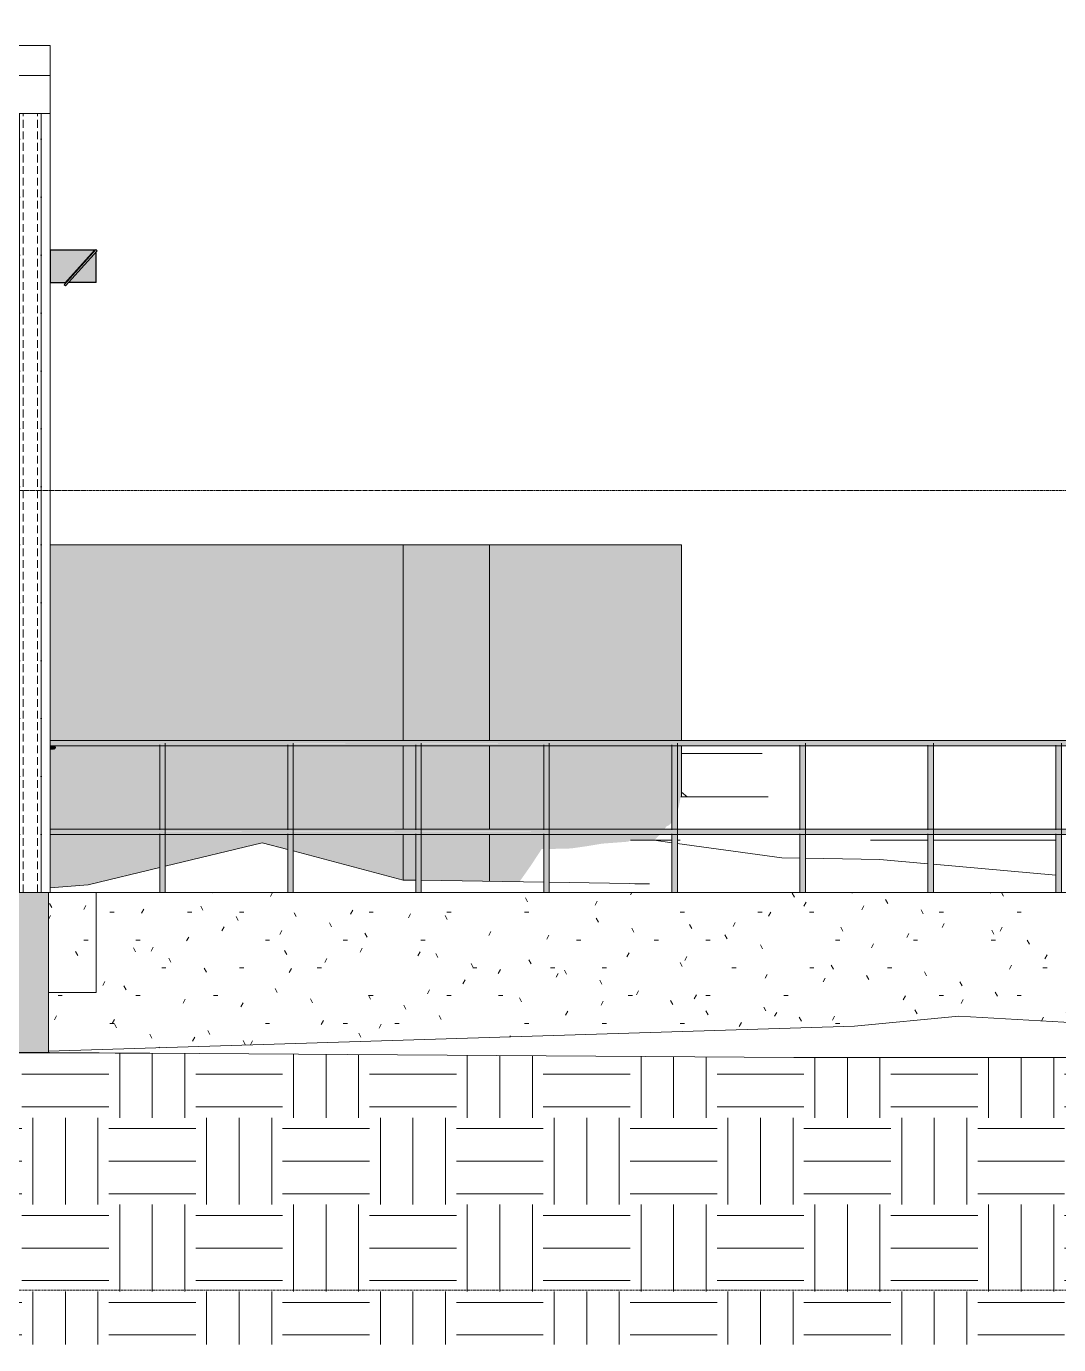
# Model space of a CAD drawing. Header units: inches. Extents: x 1352 to 6578, y -201 to 490.
# Drawn here: x 3561.1 to 3846.2, y -124.9 to 239.2 of the extents above; entities that cross this region are included whole.
import ezdxf

# ---------------------------------------------------------------- set-up
doc = ezdxf.new("R2010")
doc.units = ezdxf.units.IN
doc.header["$MEASUREMENT"] = 0
doc.linetypes.add('Aligning Line 1_8_', pattern=[0.25, 0.125, -0.125])
doc.linetypes.add('Grid Line 1_2_', pattern=[0.8749999999999999, 0.4999999999999999, -0.125, 0.125, -0.125])
for name, color, linetype, lineweight in [('A-DOOR', 31, 'Continuous', 13), ('A-FLOR-HRAL', 11, 'Continuous', 9), ('A-FLOR-LEVL', 51, 'Continuous', 9), ('A-ROOF', 132, 'Continuous', 13), ('A-ROOF-PATT', 132, 'Continuous', 9), ('A-WALL', 113, 'Continuous', 13), ('A-WALL-PATT', 111, 'Continuous', 13), ('C-TOPO', 7, 'Continuous', 9), ('E-LITE-EQPM', 33, 'Continuous', 9), ('G-ANNO-SYMB', 111, 'Aligning Line 1_8_', 9), ('S-FNDN', 32, 'Continuous', 13)]:
    doc.layers.add(name, color=color, linetype=linetype, lineweight=lineweight)

# ---------------------------------------------------------------- blocks, each defined once
blk = doc.blocks.new('Railing - Lapeyre - 1 1_2_ Post-V1-BUILDING SECTION - EAST_WEST - LOOKING SOUTH')
at = {"layer": 'A-FLOR-HRAL'}
h = blk.add_hatch(color=253, dxfattribs=at)
h.paths.add_polyline_path([(3599.008081191339, 16.75), (3598.994500212435, 41.23613976081136), (3598.422417159008, 40.711277338877), (3598.124964485651, 40.52376517988733), (3597.991040417812, 40.50000000000005), (3598.012558951013, 17.49999999999983), (3598.141037968014, 17.46919404129579), (3598.447439745564, 17.26938701276629), (3598.908426943608, 16.85170339853318)], flags=0)
h.paths.add_polyline_path([(3598.817877980752, -1.13242748511766e-13), (3599.008081191339, -1.13242748511766e-13), (3598.994500212438, 16.7361397608114), (3598.422417159009, 16.21127733887687), (3598.083804009049, 16.01258454748495), (3597.991040417812, 16), (3598.028414712318, -1.13242748511766e-13), (3598.77968473476, -1.13242748511766e-13)], flags=0)
h = blk.add_hatch(color=253, dxfattribs=at)
h.paths.add_polyline_path([(3599.008081191339, 16.75000000000136), (3599.42294830768, 17.28033008588949), (3599.48221196642, 17.49999999999983), (3599.477836257576, 40.60048094716156), (3599.32128863981, 40.87499999999971), (3599.008081191339, 41.23613443491868), (3599.008081191339, 16.93024560974993)], flags=0)
h.paths.add_polyline_path([(3599.179785192329, -1.13242748511766e-13), (3599.48221196642, -1.13242748511766e-13), (3599.449817889365, 16.16132272334477), (3599.32128863981, 16.37499999999983), (3599.008081191339, 16.73613443491871), (3599.041584411043, -1.13242748511766e-13)], flags=0)
at = {"layer": 'A-FLOR-HRAL', "color": 8}
for p, q in [((3597.986626192116, 40.74535959612896), (3597.986626192116, 17.2731297622027)), ((3599.486626192116, -1.13242748511766e-13), (3599.486626192116, 41.25000000000022)), ((3597.986626192116, 16.22687023779713), (3597.986626192116, -1.13242748511766e-13))]:
    blk.add_line(p, q, dxfattribs=at)
blk = doc.blocks.new('Railing - Lapeyre - 1 1_2_ Post-V2-BUILDING SECTION - EAST_WEST - LOOKING SOUTH')
at = {"layer": 'A-FLOR-HRAL'}
h = blk.add_hatch(color=253, dxfattribs=at)
h.paths.add_polyline_path([(3775.793416796445, 16.75), (3775.793416796447, 41.24999999999996), (3775.219535023135, 40.71966991411039), (3774.876701451403, 40.51463860830992), (3774.776376022922, 40.50000000000005), (3774.797894556122, 17.49999999999983), (3774.916891470295, 17.47444436971682), (3775.299915768343, 17.21389574958175), (3775.693762548718, 16.85170339852925)], flags=0)
h.paths.add_polyline_path([(3775.02580375329, -1.13242748511766e-13), (3775.793416796447, -1.13242748511766e-13), (3775.793416796445, 16.75), (3775.219535023134, 16.21966991411034), (3774.869139614158, 16.01258454748512), (3774.776376022922, 16), (3774.813750317428, -1.13242748511766e-13), (3774.916891470295, -1.13242748511766e-13)], flags=0)
h = blk.add_hatch(color=253, dxfattribs=at)
h.paths.add_polyline_path([(3775.793416796445, 16.75), (3776.208283912789, 17.28033008588949), (3776.267547571529, 17.49999999999983), (3776.231867432179, 40.66845839467245), (3776.10662424492, 40.87499999999971), (3775.793416796447, 41.24999999999996), (3775.793416796447, 16.86092037523065)], flags=0)
h.paths.add_polyline_path([(3776.252462018803, -1.13242748511766e-13), (3776.267547571529, -1.13242748511766e-13), (3776.231867432179, 16.16845839467214), (3776.10662424492, 16.37499999999983), (3775.793416796445, 16.75), (3775.826920016153, -1.13242748511766e-13), (3776.208283912789, -1.13242748511766e-13)], flags=0)
at = {"layer": 'A-FLOR-HRAL', "color": 8}
for p, q in [((3774.771961797225, 40.72687023779786), (3774.771961797225, 17.27312976220202)), ((3776.271961797226, -1.13242748511766e-13), (3776.271961797226, 41.25000000000022)), ((3774.771961797225, 16.22687023779747), (3774.771961797225, -1.13242748511766e-13))]:
    blk.add_line(p, q, dxfattribs=at)
blk = doc.blocks.new('Railing - Lapeyre - 1 1_2_ Post-V3-BUILDING SECTION - EAST_WEST - LOOKING SOUTH')
at = {"layer": 'A-FLOR-HRAL'}
for points in [[(4058.043422568451, -1.13242748511766e-13), (4058.649953764622, -1.13242748511766e-13), (4058.640704159825, 41.24056019924048), (4058.076071991311, 40.71966991411039), (4057.773428438469, 40.52555563028289), (4057.632912991096, 40.50000000000005), (4057.654431524297, 17.49999999999983), (4057.799627741079, 17.45993757247913), (4058.076071991311, 17.28033008588949), (4058.640704159825, 16.75943980075709), (4058.640704159825, 16.74056019924171), (4058.076071991311, 16.21966991411034), (4057.725676582334, 16.01258454748461), (4057.632912991096, 15.99138528229503), (4057.670287285602, -1.13242748511766e-13), (4057.908743699161, -1.13242748511766e-13)], [(4059.064820880965, -1.13242748511766e-13), (4059.124084539704, -1.13242748511766e-13), (4059.119708830861, 41.24999999999996), (4058.649953764622, 41.24999999999996), (4058.683456984327, -1.13242748511766e-13), (4059.04498484821, -1.13242748511766e-13)]]:
    blk.add_hatch(color=253, dxfattribs=at).paths.add_polyline_path(points, flags=0)
at = {"layer": 'A-FLOR-HRAL', "color": 8}
for p, q in [((4057.6284987654, 40.72687023779709), (4057.6284987654, 17.27312976220287)), ((4058.649953764621, 41.25000000000043), (4059.124084539702, 41.25000000000043)), ((4059.128498765399, -1.13242748511766e-13), (4059.128498765399, 41.25000000000022)), ((4057.6284987654, 16.22687023779662), (4057.6284987654, -1.13242748511766e-13))]:
    blk.add_line(p, q, dxfattribs=at)
blk = doc.blocks.new('Railing - Railing-1341484-BUILDING SECTION - EAST_WEST - LOOKING SOUTH')
at = {"layer": 'A-FLOR-HRAL'}
blk.add_hatch(color=253, dxfattribs=at).paths.add_polyline_path([(4058.649953764214, 41.25000000000008), (4058.61358569071, 41.62500000000042), (4058.514226265011, 41.89951905283839), (4058.3784987654, 42.00000000000008), (3567.640754074469, 41.97381009405984), (3567.640754074469, 41.25000000000008), (4050.976212355275, 41.25000000000008)], flags=0)
h = blk.add_hatch(color=253, dxfattribs=at)
h.paths.add_polyline_path([(3567.640754074469, 40.50000000000016), (3598.131555865186, 40.525555630283), (3598.465282076476, 40.74535959612907), (3599.00808119134, 41.25000000000008), (3567.640754074469, 41.24843539059685), (3567.640754074469, 40.52533923133995)], flags=0)
h.paths.add_polyline_path([(3634.36514831235, 41.25000000000008), (3599.02035024796, 41.2361296235071), (3599.426924586754, 40.71103543976863), (3599.48221196642, 40.50000000000016), (3633.488622986207, 40.525555630283), (3633.822349197496, 40.74535959612907), (3634.337986354545, 41.2222795216233)], flags=0)
h.paths.add_polyline_path([(3669.722215433389, 41.25000000000008), (3634.389686425611, 41.22225924701464), (3634.780015428703, 40.71966991411085), (3634.839279087442, 40.50000000000016), (3668.84569010723, 40.525555630283), (3669.17941631852, 40.74535959612907), (3669.681472496681, 41.20841928243487)], flags=0)
h.paths.add_polyline_path([(3705.079282554414, 41.25000000000008), (3669.759022603239, 41.20838887052192), (3670.137082549724, 40.7196699141105), (3670.196346208463, 40.50000000000016), (3704.202757228252, 40.525555630283), (3704.536483439542, 40.74535959612907), (3705.024958638804, 41.19455904324652)], flags=0)
h.paths.add_polyline_path([(3740.436349675423, 41.25000000000008), (3705.079282554414, 41.25000000000008), (3705.494149670744, 40.7196699141105), (3705.553413329484, 40.50000000000016), (3739.559824349272, 40.525555630283), (3739.893550560562, 40.74535959612907), (3740.368444780911, 41.18069880405817)], flags=0)
h.paths.add_polyline_path([(3775.793416796447, 41.25000000000008), (3740.436349675423, 41.25000000000008), (3740.851216791767, 40.71966991411212), (3740.910480450506, 40.50000000000016), (3774.916891470295, 40.525555630283), (3775.219535023135, 40.7196699141105), (3775.711930923034, 41.16683856486966)], flags=0)
h.paths.add_polyline_path([(3811.150483917471, 41.25000000000008), (3775.793416796447, 41.25000000000008), (3776.20828391279, 40.7196699141105), (3776.267547571529, 40.50000000000016), (3810.273958591318, 40.525555630283), (3810.586681105275, 40.72800013163705), (3811.055417065156, 41.1529783256814)], flags=0)
h.paths.add_polyline_path([(3844.42475629463, 40.50000000000016), (3845.631025712338, 40.525555630283), (3846.014378289954, 40.78637557205442), (3846.507551038482, 41.25000000000008), (3811.150483917471, 41.25000000000008), (3811.565351033812, 40.7196699141105), (3811.62461469255, 40.50000000000016), (3841.941837355275, 40.50000000000016)], flags=0)
h.paths.add_polyline_path([(3846.981681813572, 40.50000000000016), (3880.98809283336, 40.525555630283), (3881.358025181213, 40.7752838105226), (3881.864618159519, 41.25000000000008), (3846.507551038482, 41.25000000000008), (3846.922418154833, 40.7196699141105), (3846.981681813572, 40.51091546942782)], flags=0)
h.paths.add_polyline_path([(3917.22168528053, 41.25000000000008), (3881.864618159519, 41.25000000000008), (3882.279485275853, 40.7196699141105), (3882.338748934594, 40.50000000000016), (3916.345159954381, 40.525555630283), (3916.701672072466, 40.76419204899079), (3917.085875491508, 41.1113976081161)], flags=0)
h.paths.add_polyline_path([(3952.578752401567, 41.25000000000008), (3917.22168528053, 41.25000000000008), (3917.636552396877, 40.71966991411178), (3917.695816055616, 40.50000000000016), (3951.73140369669, 40.54171099653012), (3952.045318963726, 40.75310028745897), (3952.429361633644, 41.09753736892775)], flags=0)
h.paths.add_polyline_path([(3987.935819522591, 41.25000000000008), (3952.578752401567, 41.25000000000008), (3952.993619517898, 40.7196699141105), (3953.052883176638, 40.50000000000016), (3987.078806805564, 40.53635994322752), (3987.388965854983, 40.74200852592707), (3987.772847775767, 41.08367712973941)], flags=0)
h.paths.add_polyline_path([(4023.292886643603, 41.25000000000008), (3987.935819522591, 41.25000000000008), (3988.35068663892, 40.7196699141105), (3988.40995029766, 40.50000000000016), (4022.426209914434, 40.53100888992491), (4022.732612746236, 40.73091676439542), (4023.116333917879, 41.06981689055097)], flags=0)
h.paths.add_polyline_path([(4056.567159020766, 40.50000000000016), (4057.773613023306, 40.52565783662231), (4058.076259637493, 40.71982500286361), (4058.459750554035, 41.05588571617317), (4058.526513954407, 41.25000000000008), (4023.292886643603, 41.25000000000008), (4023.707753759942, 40.7196699141105), (4023.767017418681, 40.50000000000016), (4050.976212355275, 40.50000000000016)], flags=0)
h.paths.add_polyline_path([(4058.45982006, 41.05595665136246), (4058.640704159825, 41.25000000000008), (4058.526513954407, 41.25000000000008)], flags=0)
h = blk.add_hatch(color=253, dxfattribs=at)
h.paths.add_polyline_path([(3599.00808119134, 16.75000000000011), (3598.434199418026, 17.2803300858896), (3598.131555865186, 17.47444436971693), (3597.986344703821, 17.49999999999994), (3567.640754074469, 17.47381009405978), (3567.640754074469, 16.75000000000011), (3598.884641381122, 16.75000000000011)], flags=0)
h.paths.add_polyline_path([(3634.365148312348, 16.75000000000011), (3633.791266539046, 17.2803300858896), (3633.488622986209, 17.47444436971574), (3633.343411824842, 17.49999999999994), (3599.481893490938, 17.46899111007502), (3599.473849445687, 17.39086170652723), (3599.311084794842, 17.11195629090582), (3599.00808119134, 16.75000000000011), (3634.241708502139, 16.75000000000011)], flags=0)
h.paths.add_polyline_path([(3669.722215433387, 16.75000000000011), (3669.14833366007, 17.2803300858896), (3668.84569010723, 17.47444436971693), (3668.700478945866, 17.49999999999994), (3634.838648105423, 17.46364005677276), (3634.826996878678, 17.38235011941014), (3634.658047968683, 17.09904028246001), (3634.365148312348, 16.75000000000011), (3669.598775623167, 16.75000000000011)], flags=0)
h.paths.add_polyline_path([(3705.079282554413, 16.75000000000011), (3704.505400781093, 17.2803300858896), (3704.135425120481, 17.49273413718396), (3704.057546066887, 17.49999999999994), (3670.195402719908, 17.45828900347032), (3670.180144311668, 17.3738385322934), (3670.005011142514, 17.08612427401368), (3669.722215433387, 16.75000000000011), (3704.95584274419, 16.75000000000011)], flags=0)
h.paths.add_polyline_path([(3710.41287030067, 16.75000000000011), (3740.436349675421, 16.75000000000011), (3739.862467902113, 17.2803300858896), (3739.49921261621, 17.49090864716493), (3739.465743631438, 17.49999999999977), (3705.553413329484, 17.47444436971693), (3705.533291744657, 17.36532694517649), (3705.351974316348, 17.07320826556753), (3705.079282554413, 16.75000000000011), (3706.271171729478, 16.75000000000011)], flags=0)
h.paths.add_polyline_path([(3775.793416796446, 16.75000000000011), (3775.219535023135, 17.2803300858896), (3774.863000111941, 17.48908315714572), (3774.771680308931, 17.49999999999994), (3740.910480450506, 17.47444436971693), (3740.886439177649, 17.3568153580594), (3740.749557123899, 17.12500000000028), (3740.436349675421, 16.75000000000011), (3775.66997698623, 16.75000000000011)], flags=0)
h.paths.add_polyline_path([(3811.150483917469, 16.75000000000011), (3810.576602144157, 17.2803300858896), (3810.22678760767, 17.48725766712669), (3810.128747429952, 17.49999999999994), (3776.267547571529, 17.47444436971693), (3776.23958661064, 17.34830377094232), (3776.106624244921, 17.12500000000028), (3775.793416796446, 16.75000000000011), (3811.027044107253, 16.75000000000011)], flags=0)
h.paths.add_polyline_path([(3846.507551038481, 16.75000000000011), (3845.933669265177, 17.2803300858896), (3845.590575103399, 17.48543217710766), (3845.485814550973, 17.49999999999994), (3811.62461469255, 17.47444436971693), (3811.59273404363, 17.33979218382524), (3811.463691365941, 17.12500000000028), (3811.150483917469, 16.75000000000011), (3846.38411122827, 16.75000000000011)], flags=0)
h.paths.add_polyline_path([(3881.864618159519, 16.75000000000011), (3881.290736386202, 17.2803300858896), (3880.954362599129, 17.48360668708863), (3880.842881671996, 17.49999999999994), (3846.981681813572, 17.47444436971693), (3846.94588147662, 17.33128059670815), (3846.820758486966, 17.12500000000028), (3846.507551038481, 16.75000000000011), (3881.741178349298, 16.75000000000011)], flags=0)
h.paths.add_polyline_path([(3894.200431105275, 16.75000000000011), (3917.221685280527, 16.75000000000011), (3916.647803507221, 17.2803300858896), (3916.318150094859, 17.48178119706943), (3916.199948793017, 17.49999999999994), (3882.338748934594, 17.47444436971693), (3882.29902890961, 17.32276900959124), (3882.177825607984, 17.12500000000028), (3881.864618159519, 16.75000000000011), (3883.748712355275, 16.75000000000011)], flags=0)
h.paths.add_polyline_path([(3952.578752401566, 16.75000000000011), (3952.004870628246, 17.2803300858896), (3951.68193759059, 17.47995570705023), (3951.55701591404, 17.49999999999994), (3917.695816055616, 17.47444436971693), (3917.652176342601, 17.31425742247415), (3917.534892729008, 17.12500000000028), (3917.221685280527, 16.75000000000011), (3952.455312591343, 16.75000000000011)], flags=0)
h.paths.add_polyline_path([(3987.93581952259, 16.75000000000011), (3987.337861186085, 17.29747996925101), (3987.04572508632, 17.47813021703137), (3986.914083035063, 17.49999999999994), (3953.052883176638, 17.47444436971693), (3953.005323775591, 17.30574583535707), (3952.891959850027, 17.12500000000028), (3952.578752401566, 16.75000000000011), (3987.812379712366, 16.75000000000011)], flags=0)
h.paths.add_polyline_path([(4023.292886643601, 16.75000000000011), (4022.706883011342, 17.28896456023164), (4022.409512582048, 17.47630472701217), (4022.271150156083, 17.49999999999994), (3988.40995029766, 17.47444436971693), (3988.358471208582, 17.29723424824033), (3988.249026971048, 17.12500000000028), (3987.93581952259, 16.75000000000011), (4023.169446833384, 16.75000000000011)], flags=0)
h.paths.add_polyline_path([(4056.202243605275, 16.75000000000011), (4058.640704159825, 16.7594398007572), (4058.075827281221, 17.28044916988466), (4057.773230296585, 17.47447924059508), (4057.628217277106, 17.49999999999994), (4023.767017418681, 17.47444436971693), (4023.762641709838, 17.39951905283851), (4023.606094092072, 17.12500000000028), (4023.292886643601, 16.75000000000011), (4050.976212355275, 16.75000000000011)], flags=0)
h = blk.add_hatch(color=253, dxfattribs=at)
h.paths.add_polyline_path([(3567.640754074469, 16.00000000000011), (3598.131555865186, 16.02555563028312), (3598.434199418026, 16.21966991411045), (3599.00808119134, 16.75000000000011), (3567.640754074469, 16.74843539059696), (3567.640754074469, 16.02533923134007)], flags=0)
h.paths.add_polyline_path([(3634.365148312349, 16.75000000000011), (3599.020350247958, 16.73612962350722), (3599.426924586754, 16.21103543976858), (3599.48221196642, 16.00000000000011), (3633.488622986207, 16.02555563028312), (3633.791266539046, 16.21966991411045), (3634.337986354544, 16.72227952162342)], flags=0)
h.paths.add_polyline_path([(3669.722215433387, 16.75000000000011), (3634.389686425612, 16.72225924701467), (3634.780015428702, 16.21966991411045), (3634.839279087442, 16.00000000000011), (3668.84569010723, 16.02555563028312), (3669.14833366007, 16.21966991411045), (3669.681472496681, 16.70841928243498)], flags=0)
h.paths.add_polyline_path([(3704.057546066887, 16.00000000000011), (3704.202757228251, 16.02555563028312), (3704.505400781092, 16.21966991411045), (3705.079282554413, 16.75000000000011), (3669.759022603239, 16.70838887052195), (3670.137082549724, 16.21966991411045), (3670.196346208463, 16.00000000000011), (3703.669171790169, 16.00000000000011)], flags=0)
h.paths.add_polyline_path([(3740.436349675422, 16.75000000000011), (3705.079282554413, 16.75000000000011), (3705.494149670744, 16.21966991411045), (3705.553413329484, 16.00000000000011), (3739.559824349272, 16.02555563028312), (3739.862467902112, 16.21966991411045), (3740.368444780911, 16.68069880405829)], flags=0)
h.paths.add_polyline_path([(3769.805053711023, 16.00000000000011), (3774.916891470295, 16.02555563028312), (3775.219535023135, 16.21966991411045), (3775.793416796446, 16.75000000000011), (3740.436349675422, 16.75000000000011), (3740.851216791767, 16.21966991411301), (3740.910480450506, 16.00000000000011), (3764.033473516061, 16.00000000000011)], flags=0)
h.paths.add_polyline_path([(3810.179877873481, 16.00000000000011), (3810.409273852008, 16.10048094716171), (3810.862515373458, 16.46553975977065), (3811.15048391747, 16.75000000000011), (3775.793416796446, 16.75000000000011), (3776.20828391279, 16.21966991411045), (3776.267547571529, 16.00000000000011), (3810.128747429952, 16.00000000000011)], flags=0)
h.paths.add_polyline_path([(3846.507551038481, 16.75000000000011), (3811.15048391747, 16.75000000000011), (3811.565351033811, 16.21966991411045), (3811.62461469255, 16.00000000000011), (3845.631025712338, 16.02555563028312), (3846.014378289953, 16.28637557205428), (3846.398903207265, 16.63911808649317)], flags=0)
h.paths.add_polyline_path([(3881.864618159519, 16.75000000000011), (3846.507551038481, 16.75000000000011), (3846.922418154833, 16.21966991411045), (3846.981681813572, 16.00000000000011), (3880.98809283336, 16.02555563028312), (3881.358025181213, 16.27528381052246), (3881.742389349401, 16.62525784730456)], flags=0)
h.paths.add_polyline_path([(3917.221685280528, 16.75000000000011), (3881.864618159519, 16.75000000000011), (3882.279485275853, 16.21966991411045), (3882.338748934594, 16.00000000000011), (3916.345159954381, 16.02555563028312), (3916.701672072466, 16.26419204899065), (3917.085875491508, 16.6113976081163)], flags=0)
h.paths.add_polyline_path([(3952.578752401566, 16.75000000000011), (3917.221685280528, 16.75000000000011), (3917.636552396877, 16.21966991411164), (3917.695816055616, 16.00000000000011), (3951.73140369669, 16.04171099653007), (3952.045318963726, 16.25310028745883), (3952.429361633644, 16.59753736892787)], flags=0)
h.paths.add_polyline_path([(3987.93581952259, 16.75000000000011), (3952.578752401566, 16.75000000000011), (3952.993619517898, 16.21966991411045), (3953.052883176638, 16.00000000000011), (3987.078806805564, 16.03635994322746), (3987.388965854983, 16.24200852592702), (3987.772847775767, 16.58367712973961)], flags=0)
h.paths.add_polyline_path([(4023.292886643602, 16.75000000000011), (3987.93581952259, 16.75000000000011), (3988.35068663892, 16.21966991411045), (3988.40995029766, 16.00000000000011), (4022.426209914434, 16.03100888992503), (4022.732612746236, 16.23091676439537), (4023.116333917877, 16.56981689055118)], flags=0)
h.paths.add_polyline_path([(4057.628217277106, 16.00000000000011), (4057.773613023306, 16.02565783662225), (4058.076259637493, 16.21982500286355), (4058.640704159825, 16.74056019924182), (4058.640704159825, 16.75000000000011), (4023.292886643602, 16.75000000000011), (4023.707753759942, 16.21966991411045), (4023.767017418681, 16.00000000000011), (4040.524493605275, 16.00000000000011)], flags=0)
at = {"layer": 'A-FLOR-HRAL', "color": 8}
for p, q in [((4058.3784987654, 42.00000000000008), (3567.640754074469, 42.00000000000008)), ((3567.640754074469, 40.50000000000016), (4058.3784987654, 40.50000000000016)), ((4058.3784987654, 17.49999999999994), (3567.640754074469, 17.49999999999994)), ((3567.640754074469, 16.00000000000011), (4058.3784987654, 16.00000000000011))]:
    blk.add_line(p, q, dxfattribs=at)
blk.add_ellipse((4058.378498765399, 41.24999999999999), major_axis=(0, 0.75), ratio=0.3619399989626497, start_param=4.712388980384685, end_param=6.283185307179588, dxfattribs=at)
for name, p in [('Railing - Lapeyre - 1 1_2_ Post-V1-BUILDING SECTION - EAST_WEST - LOOKING SOUTH', (0, 0)), ('Railing - Lapeyre - 1 1_2_ Post-V1-BUILDING SECTION - EAST_WEST - LOOKING SOUTH', (35.35706712102179, 0)), ('Railing - Lapeyre - 1 1_2_ Post-V1-BUILDING SECTION - EAST_WEST - LOOKING SOUTH', (70.71413424204316, 0)), ('Railing - Lapeyre - 1 1_2_ Post-V1-BUILDING SECTION - EAST_WEST - LOOKING SOUTH', (106.0712013630645, 0)), ('Railing - Lapeyre - 1 1_2_ Post-V1-BUILDING SECTION - EAST_WEST - LOOKING SOUTH', (141.4282684840866, 0)), ('Railing - Lapeyre - 1 1_2_ Post-V2-BUILDING SECTION - EAST_WEST - LOOKING SOUTH', (0, 0)), ('Railing - Lapeyre - 1 1_2_ Post-V2-BUILDING SECTION - EAST_WEST - LOOKING SOUTH', (35.35706712102247, 0)), ('Railing - Lapeyre - 1 1_2_ Post-V2-BUILDING SECTION - EAST_WEST - LOOKING SOUTH', (70.71413424204384, 0)), ('Railing - Lapeyre - 1 1_2_ Post-V1-BUILDING SECTION - EAST_WEST - LOOKING SOUTH', (282.8565369681734, 0)), ('Railing - Lapeyre - 1 1_2_ Post-V1-BUILDING SECTION - EAST_WEST - LOOKING SOUTH', (318.2136040891955, 0)), ('Railing - Lapeyre - 1 1_2_ Post-V2-BUILDING SECTION - EAST_WEST - LOOKING SOUTH', (176.7853356051094, 0)), ('Railing - Lapeyre - 1 1_2_ Post-V2-BUILDING SECTION - EAST_WEST - LOOKING SOUTH', (212.1424027261314, 0)), ('Railing - Lapeyre - 1 1_2_ Post-V2-BUILDING SECTION - EAST_WEST - LOOKING SOUTH', (247.4994698471528, 0)), ('Railing - Lapeyre - 1 1_2_ Post-V3-BUILDING SECTION - EAST_WEST - LOOKING SOUTH', (0, 0))]:
    blk.add_blockref(name, p)
blk = doc.blocks.new('Door-Passage-Single-Flush - 36_ x 80_-1396074-BUILDING SECTION - EAST_WEST - LOOKING SOUTH')
at = {"layer": 'A-DOOR', "lineweight": 9}
for points in [[(3567.966796730932, 40.00000000000014), (3568.136817066593, 40.00000000000014), (3568.136817066593, 40.39370078740171), (3567.640754074468, 40.36376679088082), (3567.640754074468, 40.00000000000014)], [(3568.276011314859, 40.00000000000014), (3568.347082489315, 40.04240993676464), (3568.388701687585, 40.17398382782574), (3568.471513231749, 40.29567904431454), (3568.625470985845, 40.38028575838166), (3568.228914003168, 40.35583177520593), (3568.136817066593, 40.34095488337988), (3568.136817066593, 40.00000000000014), (3568.268893970295, 40.00000000000014)], [(3568.727368247697, 39.60629921259849), (3568.871871252353, 39.64431267869651), (3569.021557569354, 39.74897933539376), (3569.107654006078, 39.89810273814865), (3569.107654006078, 40.10189726185155), (3568.924218641396, 40.34095488337988), (3568.625470985845, 40.38028575838166), (3568.448979751166, 40.27838849653017), (3568.347082489315, 40.10189726185155), (3568.386413364316, 39.80314960629914), (3568.625470985845, 39.61971424161862)], [(3567.640754074468, 39.60629921259849), (3568.136817066593, 39.61971424161862), (3568.136817066593, 40.00000000000014), (3567.640754074468, 39.95720315002254), (3567.640754074468, 39.61407992943006)], [(3568.512315931547, 39.61228041950019), (3568.548827658098, 39.61971424161862), (3568.530517853996, 39.65904511662032), (3568.347082489315, 39.89810273814865), (3568.333667460295, 40.00000000000014), (3568.136817066593, 40.00000000000014), (3568.136817066593, 39.61971424161862), (3568.299619035449, 39.63274687728824), (3568.477264769767, 39.61375537145818)]]:
    blk.add_hatch(color=254, dxfattribs=at).paths.add_polyline_path(points, flags=0)
at = {"layer": 'A-DOOR', "color": 8, "lineweight": 9}
for p, q in [((3568.136817066593, 40.39370078740171), (3567.640754074468, 40.39370078740171)), ((3567.640754074468, 39.60629921259849), (3568.136817066593, 39.60629921259849))]:
    blk.add_line(p, q, dxfattribs=at)
at = {"layer": 'A-DOOR', "color": 8, "lineweight": 9, "flags": 128}
for points in [[(3568.136817066593, 40.39370078740171), (3568.160432815128, 40.39370078740171), (3568.184010783504, 40.39370078740171), (3568.207513252, 40.39370078740171), (3568.23090262168, 40.39370078740171), (3568.254141474543, 40.39370078740171), (3568.277192633381, 40.39370078740171), (3568.300019221258, 40.39370078740171), (3568.3225847205, 40.39370078740171), (3568.344853031126, 40.39370078740171), (3568.366788528587, 40.39370078740171), (3568.388356120766, 40.39370078740171), (3568.409521304118, 40.39370078740171), (3568.430250218863, 40.39370078740171), (3568.450509703161, 40.39370078740171), (3568.470267346157, 40.39370078740171), (3568.489491539839, 40.39370078740171), (3568.508151529597, 40.39370078740171), (3568.526217463427, 40.39370078740171), (3568.54366043969, 40.39370078740171), (3568.560452553345, 40.39370078740171), (3568.576566940592, 40.39370078740171), (3568.591977821849, 40.39370078740171), (3568.606660542993, 40.39370078740171), (3568.620591614803, 40.39370078740171)], [(3568.774499037967, 40.39086954167476), (3568.790091951088, 40.38867215880944), (3568.805584519662, 40.38585298340223), (3568.820951958887, 40.38241652553248), (3568.836169684139, 40.3783682827997), (3568.851213350301, 40.37371473152857), (3568.866058890718, 40.36846331640868), (3568.880682555691, 40.36262243858388)], [(3569.040597231963, 40.2385118726944), (3569.049884613169, 40.22579527010745), (3569.05865603699, 40.21271744325537), (3569.06689747102, 40.19929931387128), (3569.074595730721, 40.18556234810009), (3569.081738500521, 40.17152852215636), (3569.088314353512, 40.15722028716786), (3569.09431276973, 40.14266053325872)], [(3569.108752145381, 40.09770687072941), (3569.112354311646, 40.08237742751641), (3569.115340582337, 40.06691619799238), (3569.117706180054, 40.0513479168261), (3569.119447320349, 40.03569748994661), (3569.120561217765, 40.01998995469845), (3569.121046090306, 40.00425043978677), (3569.121069035098, 40.00000000000014)], [(3568.637164573098, 39.60629921259849), (3568.624219988784, 39.60629921259849), (3568.61049566377, 39.60629921259849), (3568.596013554045, 39.60629921259849), (3568.580796827897, 39.60629921259849), (3568.564869828842, 39.60629921259849), (3568.548258036681, 39.60629921259849), (3568.530988026736, 39.60629921259849), (3568.513087427341, 39.60629921259849), (3568.494584875635, 39.60629921259849), (3568.475509971754, 39.60629921259849), (3568.455893231476, 39.60629921259849), (3568.4357660374, 39.60629921259849), (3568.415160588743, 39.60629921259849), (3568.394109849828, 39.60629921259849), (3568.372647497345, 39.60629921259849), (3568.350807866481, 39.60629921259849), (3568.328625895987, 39.60629921259849), (3568.306137072282, 39.60629921259849), (3568.283377372687, 39.60629921259849), (3568.260383207868, 39.60629921259849), (3568.237191363582, 39.60629921259849), (3568.213838941833, 39.60629921259849), (3568.190363301514, 39.60629921259849), (3568.166801998641, 39.60629921259849), (3568.143192726274, 39.60629921259849), (3568.136817066593, 39.60629921259849)], [(3568.96588012039, 39.68677101573385), (3568.953163517804, 39.67748363452728), (3568.940085690951, 39.66871221070568), (3568.926667561567, 39.66047077667599), (3568.912930595796, 39.65277251697461), (3568.898896769852, 39.64562974717472), (3568.884588534864, 39.63905389418449), (3568.870028780955, 39.63305547796588)], [(3569.08999068628, 39.84668569200457), (3569.083569689908, 39.83230729721831), (3569.076578847215, 39.81819717498382), (3569.069029342058, 39.80437789848685), (3569.060933252032, 39.79087157562182), (3569.052303529156, 39.77769981362408), (3569.043153979147, 39.76488368450313), (3569.03349923933, 39.75244369133137)], [(3569.121069035098, 40.00000000000014), (3569.12075411646, 39.98425616764308), (3569.119809864351, 39.96853752205948), (3569.118237789371, 39.95286920972896), (3569.116040406505, 39.93727629660873), (3569.113221231098, 39.92178372803355), (3569.109784773229, 39.9064162888084)]]:
    blk.add_lwpolyline(points, dxfattribs=at)
at = {"layer": 'A-DOOR', "color": 8, "lineweight": 9}
for start, end in [(0, 180), (180, 0)]:
    blk.add_arc((3568.727368247696, 40.00000000000002), 0.3937007874014853, start, end, dxfattribs=at)
blk = doc.blocks.new('Pathway_Cooper_Streetworks_WKP_Pak_Glass - Pathway_Cooper_Streetworks_WKP_Pak_Glass-V6-BUILDING SECTION - EAST_WEST - LOOKING SOUTH')
at = {"layer": 'E-LITE-EQPM'}
for color, points in [(10, [(3567.640754074469, 168.3368862343917), (3571.780640400868, 168.3368862343918), (3571.872087686617, 168.4384487343916), (3567.742316574466, 168.4384487343916), (3567.742316574466, 177.3603237343918), (3579.905380019337, 177.3603237343918), (3579.996827305086, 177.4618862343918), (3567.640754074469, 177.4618862343918), (3567.640754074469, 168.4384487343916)]), (10, [(3571.872087686617, 168.4384487343916), (3579.905380019337, 177.3603237343918), (3567.742316574466, 177.3603237343918), (3567.742316574466, 168.4384487343916), (3571.735512322588, 168.4384487343916)]), (10, [(3571.936349345075, 167.5238689064912), (3580.682757065775, 177.2377387808993), (3580.321185053906, 177.56329968269), (3571.574777333207, 167.849429808282)]), (10, [(3571.864214558107, 168.1708824125131), (3580.031747829007, 177.2418470784583), (3579.903045593489, 177.3577310918299), (3571.735512322588, 168.2867664258839)]), (8, [(3580.390754074466, 168.4384487343916), (3580.390754074466, 176.8278430904169), (3580.335739774833, 176.8523370347162), (3572.75984072095, 168.4384487343916), (3580.031747829007, 168.4384487343916)])]:
    blk.add_hatch(color=color, dxfattribs=at).paths.add_polyline_path(points, flags=0)
at = {"layer": 'E-LITE-EQPM', "color": 8}
for p, q in [((3579.996827305086, 177.4618862343917), (3567.640754074465, 177.4618862343917)), ((3567.742316574466, 177.3603237343917), (3567.742316574466, 168.4384487343915)), ((3579.905380019337, 177.3603237343917), (3567.742316574466, 177.3603237343917)), ((3567.742316574466, 168.4384487343915), (3567.742316574466, 177.3603237343917)), ((3567.742316574466, 177.3603237343917), (3579.905380019337, 177.3603237343917)), ((3580.321185053906, 177.5632996826899), (3571.574777333206, 167.8494298082822)), ((3579.903045593489, 177.3577310918298), (3571.735512322588, 168.2867664258838)), ((3571.936349345075, 167.5238689064911), (3580.682757065774, 177.2377387808988)), ((3580.031747829007, 177.241847078459), (3579.903045593489, 177.3577310918298)), ((3579.905380019337, 177.3603237343917), (3579.996827305086, 177.4618862343917)), ((3580.290754074466, 176.8023753529013), (3580.290754074466, 168.5384487343915)), ((3580.682757065774, 177.2377387808988), (3580.321185053906, 177.5632996826899)), ((3580.390754074466, 176.8278430904167), (3580.335739774832, 176.852337034716)), ((3580.390754074466, 176.8278430904167), (3580.335739774832, 176.852337034716)), ((3580.390754074466, 168.4384487343915), (3580.390754074466, 176.8278430904167)), ((3580.390754074466, 168.4384487343915), (3580.390754074466, 176.8278430904167)), ((3567.640754074465, 168.3368862343915), (3571.780640400868, 168.3368862343915)), ((3567.742316574466, 168.4384487343915), (3571.872087686617, 168.4384487343915)), ((3571.872087686617, 168.4384487343915), (3567.742316574466, 168.4384487343915)), ((3571.574777333206, 167.8494298082822), (3571.936349345075, 167.5238689064911)), ((3571.735512322588, 168.2867664258838), (3571.864214558106, 168.170882412513)), ((3572.75984072095, 168.4384487343915), (3580.390754074466, 168.4384487343915)), ((3572.759840720949, 168.4384487343915), (3580.390754074466, 168.4384487343915)), ((3580.290754074466, 168.5384487343915), (3572.849881125379, 168.5384487343915))]:
    blk.add_line(p, q, dxfattribs=at)

msp = doc.modelspace()

# ---------------------------------------------------------------- hatches: boundary and pattern name
at = {"layer": 'A-ROOF-PATT'}
h = msp.add_hatch(dxfattribs=at)
h.set_pattern_fill('FP_6', color=9, style=0, pattern_type=2)
h.set_pattern_definition([(90, (0, 464.157), (-16.082, 9.847384911943867e-16), [])])
h.paths.add_polyline_path([(1585.45325386445, 224.2767135878833), (3105.453253654427, 224.2767135878833), (3105.453253654427, 225.6378001292838), (3567.640754074469, 225.6378001292838), (3567.640754074468, 233.9036285798037), (3358.640754074464, 233.9036285798037), (3358.640754074464, 239.2107167959499), (1797.203253864453, 239.2107167959499), (1797.203253864453, 237.6348850051486), (1799.20325386445, 237.6348850051486), (1799.203253864453, 226.4124579018224), (1739.781378864453, 226.4124579018224), (1739.781378864453, 237.6348850051484), (1741.781378864452, 237.6348850051486), (1741.781378864452, 239.2107167959499), (1585.45325386445, 239.2107167959499), (1585.45325386445, 225.6378001292838)], flags=0)
at = {"layer": 'A-WALL-PATT', "lineweight": 9}
h = msp.add_hatch(dxfattribs=at)
h.set_pattern_fill('FP_9', color=9, style=0, pattern_type=2)
h.set_pattern_definition([(90, (3085.203, 0), (-16, 9.797174393178826e-16), [16, 0, 0, 0]), (90, (3079.203, 0), (-16, 9.797174393178826e-16), [16, 0, 0, 0]), (90, (3080.203, 0), (-16, 9.797174393178826e-16), [2.143, -13.857]), (90, (3074.203, 0), (-16, 9.797174393178826e-16), [16, 0, 0, 0]), (90, (3080.203, 3.214), (-16, 9.797174393178826e-16), [2.143, -13.857]), (90, (3080.203, 6.428999999999999), (-16, 9.797174393178826e-16), [2.143, -13.857]), (90, (3080.203, 9.642999999999999), (-16, 9.797174393178826e-16), [2.143, -13.857]), (90, (3080.203, 12.857), (-16, 9.797174393178826e-16), [2.143, -13.857]), (90, (3084.203, 0), (-16, 9.797174393178826e-16), [2.143, -13.857]), (90, (3084.203, 3.214), (-16, 9.797174393178826e-16), [2.143, -13.857]), (90, (3084.203, 6.428999999999999), (-16, 9.797174393178826e-16), [2.143, -13.857]), (90, (3084.203, 9.642999999999999), (-16, 9.797174393178826e-16), [2.143, -13.857]), (90, (3084.203, 12.857), (-16, 9.797174393178826e-16), [2.143, -13.857])])
h.paths.add_polyline_path([(3556.765754074468, 0), (3567.640754074469, 0), (3567.640754074469, 215.1355217306456), (3556.765754074468, 215.1355217306456), (3556.765754074468, 16.07648459612914)], flags=0)
h = msp.add_hatch(dxfattribs=at)
h.set_pattern_fill('FP_11', color=9, style=0, pattern_type=2)
h.set_pattern_definition([(0, (2911.165, 132.759), (28.637, 7.68), [1.181, -20.297, 1.181, -20.297, -114.549]), (0, (2911.165, 132.759), (28.637, 7.68), [-42.956, 1.181, -41.775, 1.181, -20.297, -50.115]), (0, (2911.165, 132.759), (28.637, 7.68), [-107.39, 1.181, -13.137, 1.181, -34.615]), (118.289, (2921.904, 136.599), (-20.51911104622139, 22.76438845813424), [1.246, -21.413, 1.246, -21.413, -120.851]), (118.289, (2921.904, 136.599), (-20.51911104622139, 22.76438845813424), [-45.319, 1.246, -44.073, 1.246, -21.413, -52.872]), (118.289, (2921.904, 136.599), (-20.51911104622139, 22.76438845813424), [-113.298, 1.246, -13.86, 1.246, -36.52]), (241.711, (2925.484, 151.959), (-8.11792816392457, -30.44483500243285), [1.246, -21.413, 1.246, -142.264]), (241.711, (2925.484, 151.959), (-8.11792816392457, -30.44483500243285), [-23.906, -21.413, 1.246, -44.073, -75.532]), (241.711, (2925.484, 151.959), (-8.11792816392457, -30.44483500243285), [-90.63799999999999, 1.246, -21.413, 1.246, -51.626]), (241.711, (2925.484, 151.959), (-8.11792816392457, -30.44483500243285), [-114.544, -13.86, 1.246, -36.52])])
h.paths.add_polyline_path([(3567.203254074466, -43.87875080108642), (3789.862792968843, -36.92362689971923), (3818.625732421967, -34.13322830200195), (3955.262329101654, -42.16747570037841), (3974.166137695404, -34.04375839233415), (4039.017333984467, -29.58968353271484), (4061.114431911674, -26.81323115204753), (4061.114431911674, 0), (3567.203254074466, 0), (3567.203254074466, -36.92362689971923)], flags=0)
at = {"layer": 'C-TOPO'}
h = msp.add_hatch(dxfattribs=at)
h.set_pattern_fill('FP_10', color=8, style=0, pattern_type=2)
h.set_pattern_definition([(0, (2839.867, 132.759), (24, 24), [24, -24]), (0, (2839.867, 141.759), (24, 24), [24, -24]), (0, (2839.867, 150.759), (24, 24), [24, -24]), (90, (2842.867, 153.759), (-24, 24), [24, -24]), (90, (2851.867, 153.759), (-24, 24), [24, -24]), (90, (2860.867, 153.759), (-24, 24), [24, -24])])
h.paths.add_polyline_path([(3579.357267782756, -124.8885154038709), (4124.138243605275, -124.8885154038709), (4124.138243605275, -45.59872754018385), (3773.092583916206, -45.59872754018385), (3595.212763662013, -44.36050692047626), (3557.203254074466, -44.33781745608331), (3503.065054932553, -44.43470482795208), (3490.532041615764, -44.09835571565326), (3238.220391563759, -44.09835571565326), (3219.211789483488, -45.30244034718191), (3212.453253864445, -43.83700306025099), (3212.453253864445, -83.99999999999999), (3225.453253864446, -83.99999999999999), (3225.453253864446, -95.99999999999999), (3212.453253864445, -95.99999999999999), (3212.453253864445, -124.8885154038709), (3567.203254074465, -124.8885154038709)], flags=0)
at = {"layer": 'S-FNDN'}
h = msp.add_hatch(color=7, dxfattribs=at)
h.paths.add_polyline_path([(3567.640754074469, 1.305486087231656), (3578.189208984462, 2.149806082248858), (3597.991040417812, 6.920312756556199), (3597.991040417812, 16.00000000000011), (3567.640754074469, 16.00000000000011), (3567.640754074469, 1.979984596129043)], flags=0)
h.paths.add_polyline_path([(3665.179098152484, 3.434523940086364), (3665.179098152484, 16.00000000000011), (3634.839279087442, 16.00000000000011), (3634.839279087442, 11.46757685818409), (3665.17895507821, 3.434523940086705)], flags=0)
h.paths.add_polyline_path([(3599.482211966419, 7.279554468571916), (3626.276733398525, 13.73468685150163), (3633.348107538835, 11.86239518002645), (3633.348107538835, 16.00000000000011), (3599.482211966419, 16.00000000000011), (3599.482211966419, 13.73468685150163)], flags=0)
h.paths.add_polyline_path([(3597.991040417812, 17.49999999999994), (3597.991040417812, 40.50000000000016), (3567.640754074469, 40.50000000000016), (3567.640754074469, 40.39370078740176), (3568.871871252355, 40.35498132399973), (3569.005756744226, 40.27838849653022), (3569.107654006078, 40.1018972618516), (3569.107654006078, 39.8981027381487), (3568.932682248004, 39.67942192340538), (3568.727368247697, 39.60629921259854), (3568.228914003168, 39.64416822479415), (3568.136817066593, 39.60629921259854), (3567.640754074469, 39.60629921259854), (3567.640754074469, 17.49999999999994), (3591.100587355275, 17.49999999999994)], flags=0)
h.paths.add_polyline_path([(3664.262618605274, 17.49999999999994), (3665.179098152484, 17.49999999999994), (3665.179098152484, 40.50000000000016), (3634.839279087442, 40.50000000000016), (3634.839279087442, 17.49999999999994), (3643.359181105275, 17.49999999999994)], flags=0)
h.paths.add_polyline_path([(3601.552306105275, 17.49999999999994), (3633.348107538835, 17.49999999999994), (3633.348107538835, 40.50000000000016), (3599.482211966419, 40.50000000000016), (3599.482211966419, 17.49999999999994)], flags=0)
h.paths.add_polyline_path([(3568.313548394707, 39.67634888902401), (3568.276011314859, 39.71611652410515), (3568.307687517641, 39.68055393531551)], flags=0)
h.paths.add_polyline_path([(3622.455743605275, 42.00000000000008), (3665.179098152484, 42.00000000000008), (3665.179098152484, 96.00000000000016), (3567.640754074469, 96.00000000000016), (3567.640754074469, 42.00000000000008), (3601.552306105275, 42.00000000000008)], flags=0)
h = msp.add_hatch(color=7, dxfattribs=at)
h.paths.add_polyline_path([(3689.039863854778, 3.072449210588899), (3689.039863854778, 16.00000000000011), (3670.196346208463, 16.00000000000011), (3670.196346208463, 3.358389120256731), (3687.784995164065, 3.091491077183263)], flags=0)
h.paths.add_polyline_path([(3668.705174659856, 3.3810170780377), (3668.705174659856, 16.00000000000011), (3665.179098152484, 16.00000000000011), (3665.179098152484, 3.434523940086364), (3665.46974662066, 3.430113460773611)], flags=0)
h.paths.add_polyline_path([(3668.705174659856, 17.49999999999994), (3668.705174659856, 40.50000000000016), (3665.179098152484, 40.50000000000016), (3665.179098152484, 17.49999999999994), (3666.661949449172, 17.49999999999994)], flags=0)
h.paths.add_polyline_path([(3689.039863854778, 17.49999999999994), (3689.039863854778, 40.50000000000016), (3670.196346208463, 40.50000000000016), (3670.196346208463, 17.49999999999994), (3685.166056105274, 17.49999999999994)], flags=0)
h.paths.add_polyline_path([(3665.179098152484, 42.00000000000008), (3689.039863854778, 42.00000000000008), (3689.039863854778, 96.00000000000016), (3665.179098152484, 96.00000000000016), (3665.179098152484, 44.2694845961291)], flags=0)
h = msp.add_hatch(color=7, dxfattribs=at)
h.paths.add_polyline_path([(3697.302079946612, 2.947075123436036), (3700.553320509892, 7.573696164661611), (3703.451931282461, 12.01145339247392), (3704.062241780878, 12.0092046069584), (3704.062241780878, 16.00000000000011), (3689.039863854778, 16.00000000000011), (3689.039863854778, 3.072449210588899), (3695.617774855275, 2.972633425345122)], flags=0)
h.paths.add_polyline_path([(3705.553413329485, 12.00736172915515), (3711.504414839797, 12.15132417657293), (3716.229349873156, 12.82723760604858), (3720.17685190764, 13.48296639615512), (3727.271567354507, 14.02560410230728), (3728.105039968655, 14.40127229690552), (3734.463449806574, 14.41216662947681), (3736.185229544689, 16.00000000000011), (3705.553413329485, 16.00000000000011), (3705.553413329485, 12.66256427764892)], flags=0)
h.paths.add_polyline_path([(3701.096913201217, 17.49999999999994), (3704.062241780878, 17.49999999999994), (3704.062241780878, 40.50000000000016), (3689.039863854778, 40.50000000000016), (3689.039863854778, 17.49999999999994), (3700.843634230275, 17.49999999999994)], flags=0)
h.paths.add_polyline_path([(3705.553413329485, 17.49999999999994), (3737.346668612731, 17.49999999999994), (3737.903942959111, 18.25317542186809), (3738.547482104218, 18.56946659088134), (3739.4193089019, 19.29924235150622), (3739.4193089019, 40.50000000000016), (3705.553413329485, 40.50000000000016), (3705.553413329485, 19.60060959612917)], flags=0)
h.paths.add_polyline_path([(3740.910480450506, 22.39394943460166), (3741.300229927148, 23.59340062627899), (3741.837158203211, 26.40127372741716), (3742.021227475086, 26.40127372741716), (3742.021227475086, 40.50000000000016), (3740.910480450506, 40.50000000000016), (3740.910480450506, 23.12473459612903)], flags=0)
h.paths.add_polyline_path([(3705.395796952601, 42.00000000000008), (3742.021227475086, 42.00000000000008), (3742.021227475086, 96.00000000000016), (3689.039863854778, 96.00000000000016), (3689.039863854778, 42.00000000000008), (3704.751568312203, 42.00000000000008)], flags=0)
msp.add_hatch(color=9, dxfattribs=at).paths.add_polyline_path([(3567.203247070406, -44.17041492462157), (3567.203254074466, 0), (3557.865940558036, 0), (3557.865940558038, -27.63512270653598), (3557.203254074467, -27.63512270653598), (3557.203254074467, -44.16101630309748), (3561.108008186208, -44.16468623627207)], flags=0)

# ---------------------------------------------------------------- linework, layer by layer
at = {"layer": 'A-FLOR-LEVL', "linetype": 'Grid Line 1_2_'}
for p, q in [((1351.78415744599, 111), (4220.885431294822, 111)), ((1351.78415744599, 0), (4220.885431294822, 0))]:
    msp.add_line(p, q, dxfattribs=at)
at = {"layer": 'A-ROOF', "color": 8, "lineweight": 9}
for p, q in [((3358.640754074466, 233.9036285798034), (3567.640754074464, 233.9036285798034)), ((3567.640754074468, 215.1355217306454), (3567.640754074464, 233.9036285798034)), ((3567.640754074468, 225.6378001292834), (3105.453253654427, 225.6378001292835)), ((3105.453253654427, 215.1355217306455), (3567.640754074468, 215.1355217306454))]:
    msp.add_line(p, q, dxfattribs=at)
at = {"layer": 'A-WALL', "color": 8, "lineweight": 9}
for p, q in [((3567.640754074468, 215.1355217306453), (3567.640754074468, 0)), ((3567.640754074468, 0), (3552.392856715856, 0)), ((3580.402168143602, 0), (3580.402168143602, -27.63512270653589)), ((3580.402168143602, -27.63512270653589), (3567.203254074465, -27.63512270653589))]:
    msp.add_line(p, q, dxfattribs=at)
at = {"layer": 'C-TOPO', "color": 8}
for p, q in [((3764.306396484461, 38.40127372741707), (3742.021227475086, 38.40127372741707)), ((3764.306396484461, 38.40127372741707), (3763.060262789903, 38.40127372741707)), ((3766.014770507898, 26.40127372741716), (3741.837158203211, 26.40127372741716)), ((3743.64916992196, 26.40127372741733), (3742.021227475086, 27.69322624448438)), ((3743.64916992196, 26.40127372741733), (3743.524075418929, 26.47745918000311)), ((3766.014770507898, 26.40127372741716), (3765.613129109784, 26.40127372741716)), ((3599.477836257577, 7.278500306066234), (3626.276733398524, 13.73468685150163)), ((3599.477836257577, 7.278500306066234), (3626.276733398524, 13.73468685150163)), ((3633.348107538835, 11.86239518002662), (3626.276733398524, 13.73468685150163)), ((3626.276733398524, 13.73468685150163), (3633.348107538835, 11.86239518002662)), ((3665.178955078212, 3.434523940086364), (3634.834903378598, 11.46873541705264)), ((3634.834903378598, 11.46873541705264), (3665.178955078212, 3.434523940086364)), ((3734.543334961024, 14.40127229690552), (3727.964743358752, 14.40127229690552)), ((3734.543334961024, 14.40127229690552), (3739.4193089019, 13.73631167829268)), ((3739.4193089019, 13.73631167829268), (3734.543334961024, 14.40127229690552)), ((3734.543334961024, 14.40127229690552), (3739.4193089019, 14.40127229690552)), ((3740.906104741664, 14.40127229690552), (3741.702392578212, 14.40127229690552)), ((3740.906104741664, 13.5335499955296), (3769.805053711023, 9.592457771301268)), ((3769.805053711023, 9.592457771301268), (3740.906104741664, 13.5335499955296)), ((3794.235717773524, 14.40127229690552), (3795.127489209054, 14.40127229690552)), ((3794.235717773524, 14.40127229690552), (3810.133443143943, 14.40127229690552)), ((3811.620238983708, 14.40127229690552), (3845.490510264965, 14.40127229690552)), ((3769.805053711023, 9.592457771301268), (3774.776376022922, 9.506778294011381)), ((3774.776376022922, 9.506778294011381), (3769.805053711023, 9.592457771301268)), ((3776.263171862686, 9.4811537453711), (3796.873535156337, 9.125939369201658)), ((3796.873535156337, 9.125939369201658), (3776.263171862686, 9.4811537453711)), ((3796.873535156337, 9.125939369201658), (3810.133443143944, 7.927806997243237)), ((3796.873535156337, 9.125939369201658), (3810.133443143944, 7.927806997243237)), ((3811.620238983708, 7.793463815692973), (3845.490510264965, 4.733030175653993)), ((3811.620238983708, 7.793463815692973), (3845.490510264965, 4.733030175653993)), ((3578.189208984462, 2.149806082248858), (3597.991040417812, 6.92031275655637)), ((3578.189208984462, 2.149806082248858), (3597.991040417812, 6.92031275655637)), ((3567.640754074469, 1.305486087231656), (3578.189208984462, 2.149806082248858)), ((3567.640754074469, 1.305486087231656), (3578.189208984462, 2.149806082248858)), ((3668.705174659856, 3.381015709820417), (3665.178955078212, 3.434523940086364)), ((3704.062241780878, 2.844493793008894), (3670.19197049962, 3.358454490273288)), ((3733.270751953212, 2.401272475719451), (3705.549037620641, 2.821932573461765)), ((3733.270751953212, 2.401272475719451), (3729.175979003154, 2.389433913225104)), ((3733.270751953212, 2.401272475719451), (3729.362370185254, 2.401272475719451)), ((3789.862792968843, -36.92362689971923), (3818.625732421968, -34.13322830200195)), ((3789.862792968843, -36.92362689971923), (3818.625732421968, -34.13322830200195)), ((3818.625732421968, -34.13322830200195), (3955.262329101655, -42.16747570037841)), ((3818.625732421968, -34.13322830200195), (3955.262329101655, -42.16747570037841)), ((3789.862792968843, -36.92362689971923), (3567.203254074466, -43.87875058230343)), ((3567.203254074466, -43.87875058230343), (3789.862792968843, -36.92362689971923)), ((3567.203247070406, -44.17041492462157), (3490.531860351656, -44.0983543395996)), ((3561.108032226657, -44.33082962036132), (3503.065063476657, -44.43470478057861)), ((3561.108032226657, -44.33082962036132), (3585.608642578219, -44.34888267517089)), ((3567.534876316309, -44.17272128875396), (3567.203247070406, -44.17041492462157)), ((3567.203247070406, -44.17041492462157), (3595.212890625094, -44.36050701141357)), ((3585.608642578219, -44.34888267517089), (3595.212890625094, -44.36050701141357)), ((3773.092529296969, -45.598726272583), (3595.212890625094, -44.36050701141357)), ((3773.092529296969, -45.598726272583), (3777.946289062594, -45.598726272583)), ((3777.946289062594, -45.598726272583), (3805.264526367282, -45.59870052337646)), ((3805.264526367282, -45.59870052337646), (3806.672241211032, -45.59870052337646)), ((3806.672241211032, -45.59870052337646), (3841.200073242282, -45.598726272583)), ((4051.712036132907, -45.598726272583), (3841.200073242282, -45.598726272583))]:
    msp.add_line(p, q, dxfattribs=at)
at = {"layer": 'C-TOPO'}
for p, q in [((3585.608642578218, -44.34888304893814), (3561.108032226656, -44.33082940678266)), ((3595.212763662011, -44.36050692047622), (3585.608721896594, -44.34888310738507)), ((3773.092583916206, -45.59872754018398), (3595.212763662011, -44.36050692047622)), ((3777.946220227133, -45.59872754018398), (3773.092583916206, -45.59872754018398)), ((3805.264513551866, -45.59870301737246), (3777.946220227133, -45.59872754018398)), ((3806.672144396116, -45.59870258500865), (3805.264513551866, -45.59870301737246)), ((3841.200026449533, -45.59872754018398), (3806.672144396116, -45.59870258500865)), ((4051.711932423676, -45.59872754018398), (3841.200026449533, -45.59872754018398))]:
    msp.add_line(p, q, dxfattribs=at)
at = {"layer": 'G-ANNO-SYMB'}
msp.add_line((1448.498243605276, -109.8612450823514), (4124.138243605274, -109.8612450823514), dxfattribs=at)
at = {"layer": 'S-FNDN', "color": 8, "lineweight": 9}
for p, q in [((3742.021227475085, 95.99999999999999), (3567.640754074467, 95.99999999999999)), ((3665.179098152482, 41.99474507523939), (3665.179098152482, 95.99999999999999)), ((3689.039863854778, 95.99999999999999), (3689.039863854778, 41.99351337488369)), ((3742.021227475085, 95.99999999999999), (3742.021227475085, 42.00000000000001)), ((3665.179098152482, 17.49474507523933), (3665.179098152482, 40.50000000000006)), ((3689.039863854778, 40.50000000000006), (3689.039863854778, 17.49351337488362)), ((3742.021227475085, 40.50000000000005), (3742.021227475085, 26.40127372741703)), ((3665.179098152482, 3.434487190599365), (3665.179098152482, 16)), ((3689.039863854778, 15.99999999999999), (3689.039863854778, 3.072449210588803)), ((3567.203254074465, 0), (3567.203254074465, -44.17043712501256)), ((4061.114431911673, 0), (3567.640754074468, 0))]:
    msp.add_line(p, q, dxfattribs=at)

# ---------------------------------------------------------------- block references
at = {"layer": 'A-DOOR', "color": 8, "lineweight": 9}
msp.add_blockref('Door-Passage-Single-Flush - 36_ x 80_-1396074-BUILDING SECTION - EAST_WEST - LOOKING SOUTH', (0, 0), dxfattribs=at)
at = {"layer": 'A-FLOR-HRAL', "color": 8}
msp.add_blockref('Railing - Railing-1341484-BUILDING SECTION - EAST_WEST - LOOKING SOUTH', (0, 0), dxfattribs=at)
at = {"layer": 'E-LITE-EQPM', "color": 8}
msp.add_blockref('Pathway_Cooper_Streetworks_WKP_Pak_Glass - Pathway_Cooper_Streetworks_WKP_Pak_Glass-V6-BUILDING SECTION - EAST_WEST - LOOKING SOUTH', (0, 0), dxfattribs=at)

doc.saveas('drawing.dxf')
